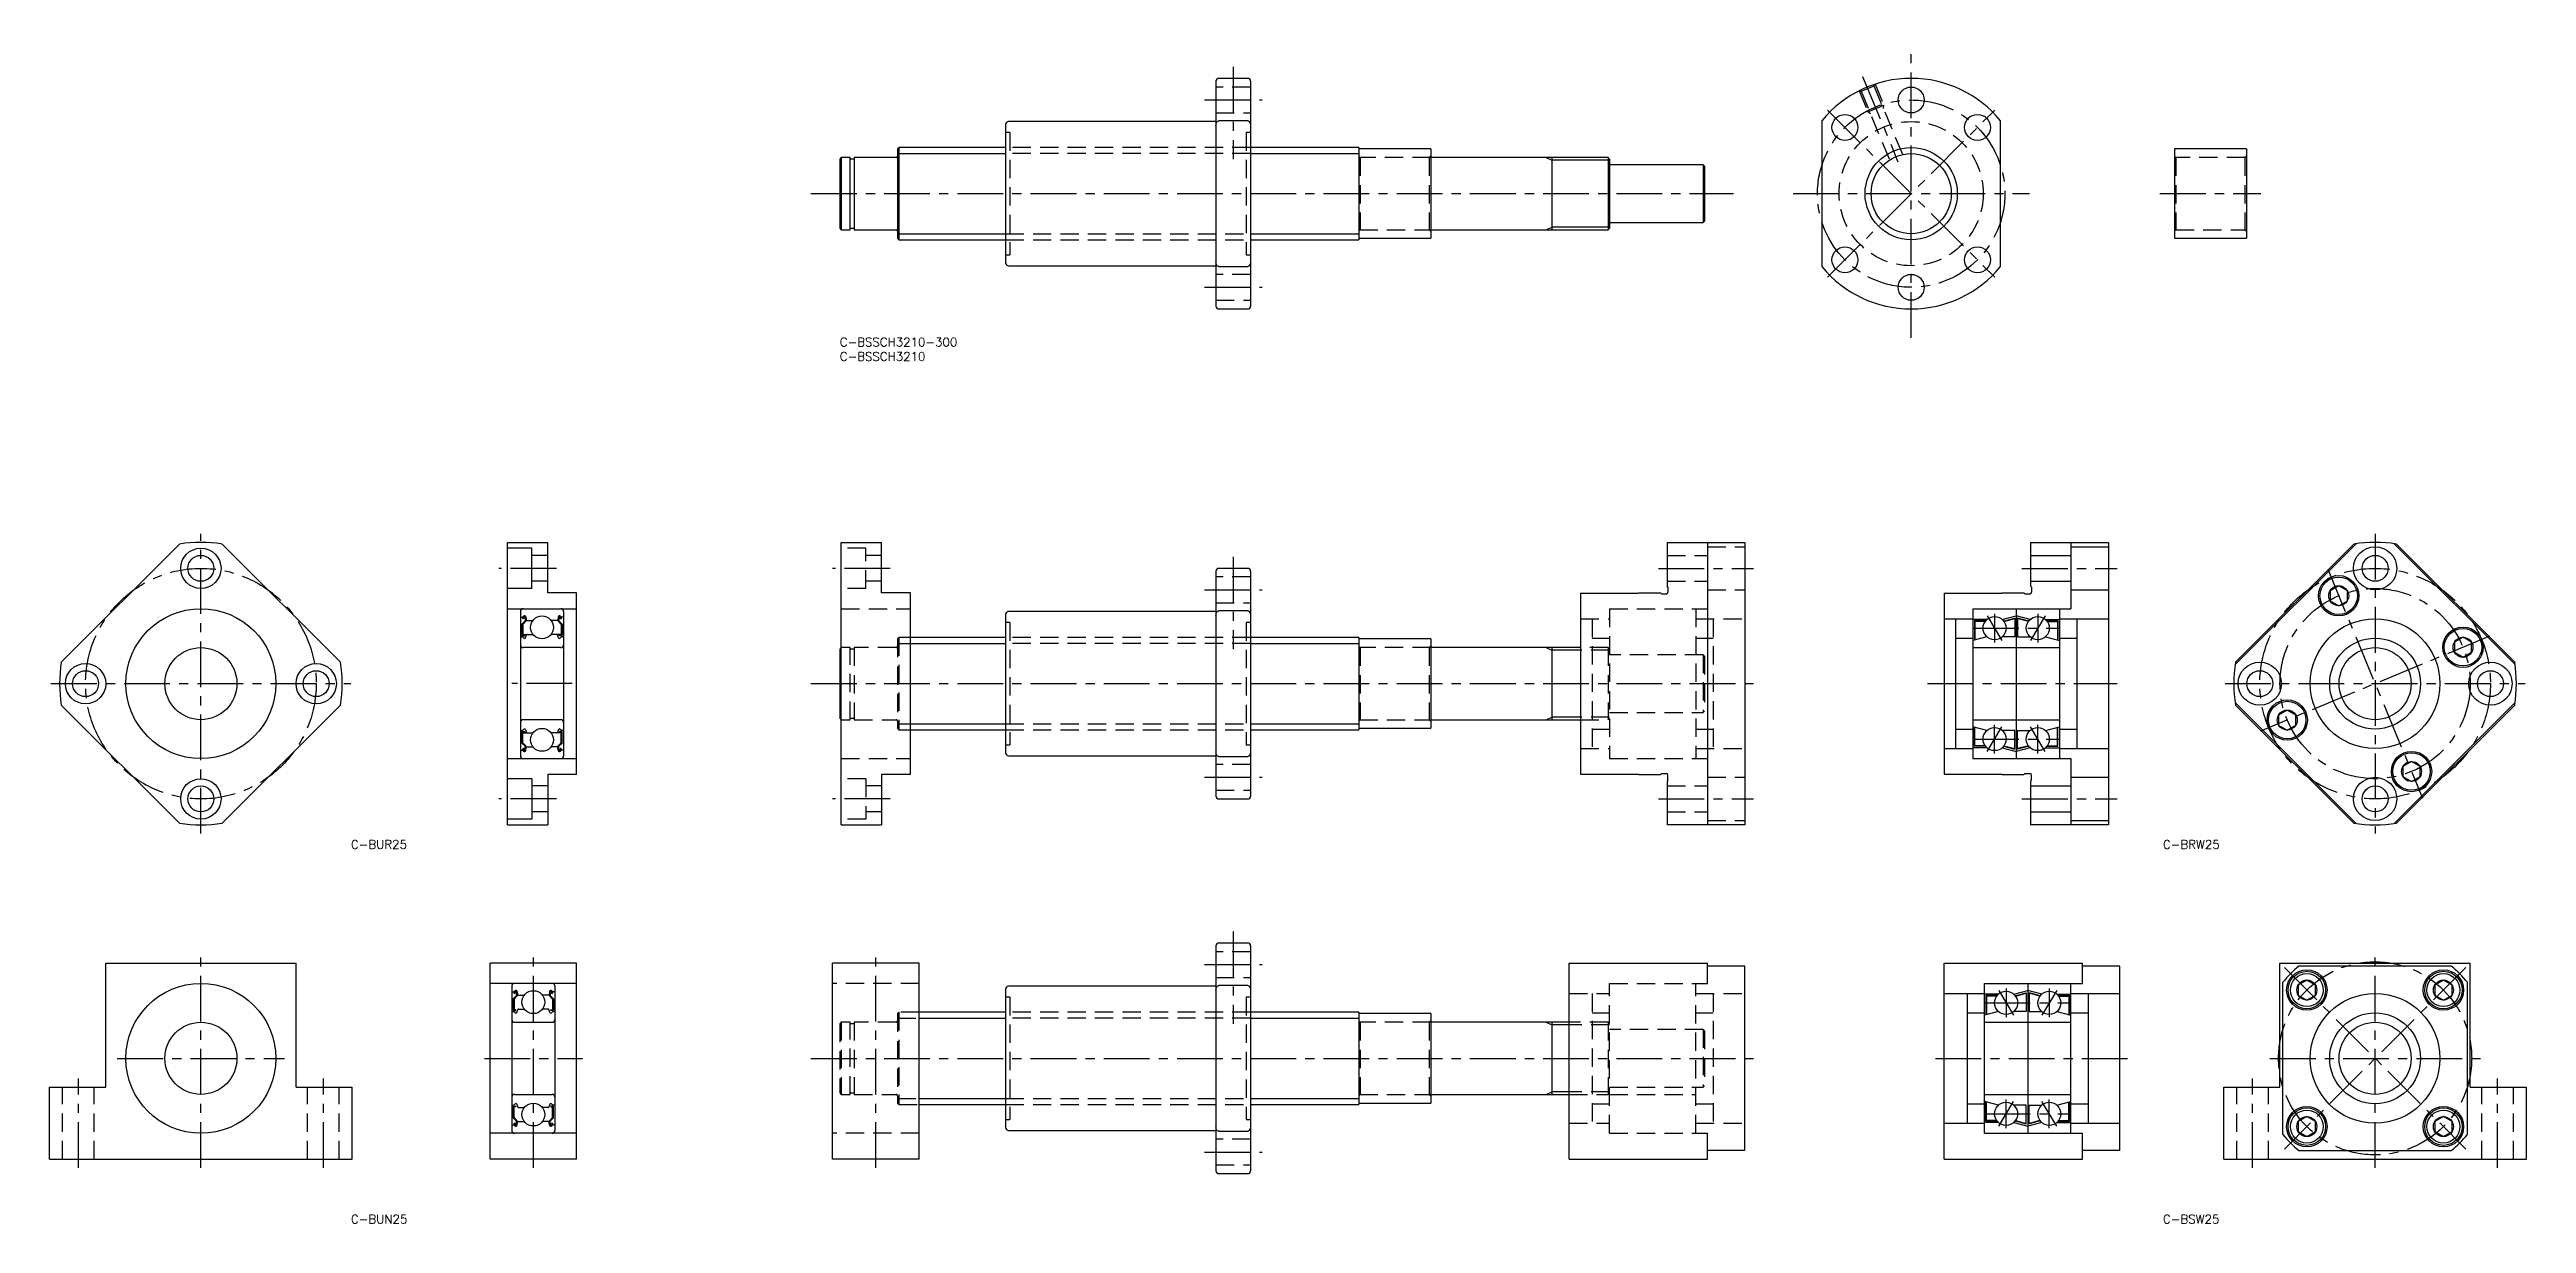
# Model space of a CAD drawing. Extents: x -274 to 585, y -307 to 100.
import ezdxf

# ---------------------------------------------------------------- set-up
doc = ezdxf.new("R2010")
doc.units = 0
doc.header["$LTSCALE"] = 0.5
doc.linetypes.add('CENTER', pattern=[50.8, 31.75, -6.35, 6.35, -6.35])
doc.linetypes.add('DASHED', pattern=[19.05, 12.7, -6.35])
for name, color, linetype in [('MSM_CENTER', 1, 'CENTER'), ('MSM_CONTINUOUS', 7, 'CONTINUOUS'), ('MSM_DASHED', 4, 'DASHED'), ('MSM_NARROW', 5, 'CONTINUOUS'), ('MSM_PART_NUMBER', 7, 'CONTINUOUS')]:
    doc.layers.add(name, color=color, linetype=linetype)
doc.styles.get("Standard").update_dxf_attribs({"font": 'txt.shx', "height": 3, "bigfont": 'bigfont.shx'})

# ---------------------------------------------------------------- blocks, each defined once
blk = doc.blocks.new('*U17')
at = {"layer": 'MSM_PART_NUMBER'}
blk.add_text('C-BSSCH3210-300', height=3, dxfattribs=at).set_placement((0, -3))
blk = doc.blocks.new('*U18')
at = {"layer": 'MSM_PART_NUMBER'}
blk.add_text('C-BSSCH3210', height=3, dxfattribs=at).set_placement((0, -8))
blk = doc.blocks.new('*U19')
at = {"layer": 'MSM_PART_NUMBER'}
blk.add_text('C-BUR25', height=3, dxfattribs=at).set_placement((-169.58, -177.29))
blk = doc.blocks.new('*U20')
at = {"layer": 'MSM_PART_NUMBER'}
blk.add_text('C-BRW25', height=3, dxfattribs=at).set_placement((459.03, -177.29))
blk = doc.blocks.new('*U21')
at = {"layer": 'MSM_PART_NUMBER'}
blk.add_text('C-BUN25', height=3, dxfattribs=at).set_placement((-169.58, -307.29))
blk = doc.blocks.new('*U22')
at = {"layer": 'MSM_PART_NUMBER'}
blk.add_text('C-BSW25', height=3, dxfattribs=at).set_placement((459.03, -307.29))

msp = doc.modelspace()

# ---------------------------------------------------------------- linework, layer by layer
at = {"layer": 'MSM_CENTER'}
for p, q in [((371.68, 0), (371.68, 100)), ((136.5, 94), (136.5, 62)), ((354.84, 90.65), (367.09, 61.09)), ((126.5, 82.5), (146.5, 82.5)), ((342.69, 78.99), (400.67, 21.01)), ((342.69, 21.01), (400.67, 78.99)), ((-10, 50), (310, 50)), ((330.68, 50), (412.68, 50)), ((457.97, 50), (492.97, 50)), ((126.5, 17.5), (146.5, 17.5)), ((-221.65, -172), (-221.65, -68)), ((532.62, -68), (532.62, -172)), ((136.5, -76), (136.5, -108)), ((-98.31, -80), (-118.31, -80)), ((17.5, -80), (-2.5, -80)), ((284, -80), (317, -80)), ((410.1, -80), (443.1, -80)), ((516.17, -80.27), (549.08, -159.73)), ((126.5, -87.5), (146.5, -87.5)), ((393.1, -100.75), (423.1, -100.75)), ((398.03, -96.46), (403.16, -105.04)), ((400.6, -95.75), (400.6, -105.75)), ((418.16, -96.46), (413.03, -105.04)), ((415.6, -95.75), (415.6, -105.75)), ((572.35, -103.54), (492.9, -136.46)), ((-273.65, -120), (-169.65, -120)), ((-92.81, -120), (-113.81, -120)), ((-10, -120), (319, -120)), ((377.32, -120), (443.1, -120)), ((480.62, -120), (584.62, -120)), ((398.03, -143.54), (403.16, -134.96)), ((400.6, -144.25), (400.6, -134.25)), ((418.16, -143.54), (413.03, -134.96)), ((415.6, -144.25), (415.6, -134.25)), ((393.1, -139.25), (423.1, -139.25)), ((126.5, -152.5), (146.5, -152.5)), ((-98.31, -160), (-118.31, -160)), ((17.5, -160), (-2.5, -160)), ((284, -160), (317, -160)), ((410.1, -160), (443.1, -160)), ((136.5, -206), (136.5, -238)), ((-221.65, -288), (-221.65, -214)), ((-106.31, -288), (-106.31, -214)), ((12.5, -288), (12.5, -214)), ((532.62, -288), (532.62, -213.5)), ((126.5, -217.5), (146.5, -217.5)), ((501.16, -218.53), (564.09, -281.47)), ((564.09, -218.53), (501.16, -281.47)), ((397.1, -230.75), (427.1, -230.75)), ((402.03, -226.46), (407.16, -235.04)), ((404.6, -225.75), (404.6, -235.75)), ((422.16, -226.46), (417.03, -235.04)), ((419.6, -225.75), (419.6, -235.75)), ((-264.15, -288), (-264.15, -257)), ((-250.65, -250), (-192.65, -250)), ((-179.15, -288), (-179.15, -257)), ((-123.31, -250), (-89.31, -250)), ((-10, -250), (319, -250)), ((380.1, -250), (447.1, -250)), ((490.12, -288), (490.12, -257)), ((496.12, -250), (569.12, -250)), ((575.12, -288), (575.12, -257)), ((402.03, -273.54), (407.16, -264.96)), ((404.6, -274.25), (404.6, -264.25)), ((422.16, -273.54), (417.03, -264.96)), ((419.6, -274.25), (419.6, -264.25)), ((397.1, -269.25), (427.1, -269.25)), ((126.5, -282.5), (146.5, -282.5))]:
    msp.add_line(p, q, dxfattribs=at)
for centre, radius in [((371.68, 50), 32.5), ((-221.65, -120), 40), ((532.62, -120), 40), ((532.62, -120), 33), ((532.62, -250), 33.5)]:
    msp.add_circle(centre, radius, dxfattribs=at)
at = {"layer": 'MSM_CONTINUOUS'}
for p, q in [((130.5, 89), (130.5, 11)), ((141.5, 90), (131.5, 90)), ((142.5, 89), (142.5, 11)), ((57.5, 74), (57.5, 26)), ((130.5, 75), (58.5, 75)), ((130.5, 73.66), (130.52, 74)), ((130.52, 74), (130.58, 74.32)), ((130.58, 74.32), (130.7, 74.64)), ((130.7, 74.64), (130.92, 74.98)), ((130.92, 74.98), (131.15, 75.18)), ((131.15, 75.18), (131.37, 75.26)), ((131.37, 75.26), (131.5, 75.28)), ((141.5, 75.28), (131.5, 75.28)), ((141.5, 75.28), (141.58, 75.27)), ((141.58, 75.27), (141.79, 75.21)), ((141.79, 75.21), (142.02, 75.05)), ((142.02, 75.05), (142.27, 74.71)), ((142.27, 74.71), (142.46, 74.1)), ((142.46, 74.1), (142.5, 73.66)), ((340.68, 75.28), (340.68, 24.72)), ((402.68, 24.72), (402.68, 75.28)), ((0.5, 62.5), (0, 62)), ((0, 62), (0, 38)), ((3.65, 62.5), (0.5, 62.5)), ((0.5, 62.5), (0.5, 37.5)), ((3.65, 37.5), (3.65, 62.5)), ((5, 61.95), (3.65, 61.95)), ((19.5, 62.5), (5, 62.5)), ((5, 62.5), (5, 37.5)), ((20.5, 66), (20, 65.5)), ((20, 65.5), (20, 34.5)), ((57.5, 66), (20.5, 66)), ((20.5, 66), (20.5, 34)), ((180, 66), (142.5, 66)), ((180, 66), (180, 34)), ((205, 65.5), (180, 65.5)), ((205, 65.5), (205, 34.5)), ((266.5, 62.5), (205, 62.5)), ((247, 62.5), (247, 37.5)), ((267, 62), (266.5, 62.5)), ((266.5, 62.5), (266.5, 37.5)), ((267, 62), (267, 38)), ((487.97, 65.5), (462.97, 65.5)), ((462.97, 65.5), (462.97, 34.5)), ((487.97, 65.5), (487.97, 34.5)), ((299.5, 60), (267, 60)), ((300, 59.5), (299.5, 60)), ((299.5, 60), (299.5, 40)), ((300, 59.5), (300, 40.5)), ((0, 38), (0.5, 37.5)), ((0.5, 37.5), (3.65, 37.5)), ((3.65, 38.05), (5, 38.05)), ((5, 37.5), (19.5, 37.5)), ((20, 34.5), (20.5, 34)), ((180, 34.5), (205, 34.5)), ((205, 37.5), (266.5, 37.5)), ((266.5, 37.5), (267, 38)), ((267, 40), (299.5, 40)), ((299.5, 40), (300, 40.5)), ((462.97, 34.5), (487.97, 34.5)), ((20.5, 34), (57.5, 34)), ((130.53, 25.96), (130.5, 26.34)), ((130.61, 25.6), (130.53, 25.96)), ((142.47, 25.92), (142.4, 25.62)), ((142.5, 26.34), (142.47, 25.92)), ((142.5, 34), (180, 34)), ((58.5, 25), (130.5, 25)), ((130.71, 25.35), (130.61, 25.6)), ((130.84, 25.12), (130.71, 25.35)), ((131.08, 24.86), (130.84, 25.12)), ((131.34, 24.74), (131.08, 24.86)), ((131.41, 24.73), (131.34, 24.74)), ((131.5, 24.72), (131.41, 24.73)), ((131.5, 24.72), (141.5, 24.72)), ((141.66, 24.74), (141.5, 24.72)), ((141.83, 24.81), (141.66, 24.74)), ((142.06, 24.99), (141.83, 24.81)), ((142.28, 25.32), (142.06, 24.99)), ((142.4, 25.62), (142.28, 25.32)), ((131.5, 10), (141.5, 10)), ((-229.08, -71.57), (-270.09, -112.57)), ((-173.22, -112.57), (-214.23, -71.57)), ((-115.31, -71), (-101.31, -71)), ((-115.31, -169), (-115.31, -71)), ((-106.81, -73), (-115.31, -73)), ((-106.81, -87), (-106.81, -73)), ((-101.31, -75.5), (-106.81, -75.5)), ((-101.31, -88.5), (-101.31, -71)), ((0.5, -71), (14.5, -71)), ((0.5, -169), (0.5, -71)), ((14.5, -88.5), (14.5, -71)), ((287, -71), (314, -71)), ((287, -71), (287, -86.2)), ((301, -71), (301, -169)), ((314, -71), (314, -169)), ((413.1, -71), (440.1, -71)), ((413.1, -71), (413.1, -86.2)), ((413.1, -75.5), (427.1, -75.5)), ((427.1, -71), (427.1, -94)), ((427.1, -72.5), (440.1, -72.5)), ((440.1, -71), (440.1, -169)), ((484.07, -113.4), (526.02, -71.45)), ((484.19, -112.57), (525.19, -71.57)), ((581.18, -113.4), (539.22, -71.45)), ((581.06, -112.57), (540.05, -71.57)), ((-101.31, -84.5), (-106.81, -84.5)), ((130.5, -81), (130.5, -159)), ((141.5, -80), (131.5, -80)), ((142.5, -81), (142.5, -159)), ((413.1, -84.5), (427.1, -84.5)), ((-106.81, -87), (-115.31, -87)), ((-115.31, -94), (-91.31, -94)), ((-91.31, -88.5), (-101.31, -88.5)), ((-91.31, -151.5), (-91.31, -88.5)), ((24.5, -88.5), (14.5, -88.5)), ((24.5, -151.5), (24.5, -88.5)), ((257, -88.65), (257, -151.35)), ((257, -88.65), (277, -88.65)), ((277, -88.65), (277.15, -88.5)), ((277.15, -88.5), (284.7, -88.5)), ((284.7, -88.5), (285, -88.8)), ((285, -88.8), (286.8, -88.8)), ((287.3, -86.5), (287, -86.2)), ((287.3, -86.5), (287.3, -88.3)), ((383.1, -88.65), (383.1, -151.35)), ((383.1, -88.65), (403.1, -88.65)), ((393.1, -94), (427.1, -94)), ((393.1, -94), (393.1, -146)), ((403.1, -88.65), (403.25, -88.5)), ((403.25, -88.5), (410.8, -88.5)), ((408.1, -94), (408.1, -146)), ((410.8, -88.5), (411.1, -88.8)), ((411.1, -88.8), (412.9, -88.8)), ((413.4, -86.5), (413.1, -86.2)), ((413.4, -86.5), (413.4, -88.3)), ((423.1, -94), (423.1, -146)), ((427.1, -87.5), (440.1, -87.5)), ((519.99, -86.05), (516.99, -87.78)), ((516.99, -87.78), (516.99, -91.24)), ((516.99, -91.24), (519.99, -92.98)), ((522.99, -87.78), (519.99, -86.05)), ((519.99, -92.98), (522.99, -91.24)), ((522.99, -91.24), (522.99, -87.78)), ((-110.81, -95), (-110.81, -145)), ((-110.61, -96.95), (-110.03, -96.95)), ((-109.18, -98.25), (-110.28, -99.35)), ((-110.28, -99.35), (-110.28, -103.15)), ((-110.03, -96.95), (-109.75, -96.61)), ((-109.76, -97.57), (-109.99, -97.37)), ((-108.88, -98.37), (-109.98, -99.47)), ((-109.98, -99.47), (-109.98, -103.15)), ((-109.98, -102.95), (-106.43, -102.95)), ((-109.8, -97.14), (-109.52, -96.81)), ((-109.57, -97.34), (-109.8, -97.14)), ((-109.76, -97.57), (-109.57, -97.34)), ((-109.23, -96.9), (-109.18, -98.25)), ((-109.03, -104.1), (-108.66, -103.08)), ((-108.94, -96.87), (-108.85, -97.87)), ((-108.88, -97.52), (-108.88, -98.37)), ((-108.65, -98.05), (-106.43, -98.05)), ((-97.97, -98.05), (-100.19, -98.05)), ((-96.64, -102.95), (-100.19, -102.95)), ((-97.59, -104.1), (-97.96, -103.08)), ((-97.68, -96.87), (-97.77, -97.87)), ((-97.74, -97.52), (-97.74, -98.37)), ((-97.74, -98.37), (-96.64, -99.47)), ((-97.38, -96.9), (-97.44, -98.25)), ((-97.44, -98.25), (-96.34, -99.35)), ((-96.82, -97.14), (-97.1, -96.81)), ((-97.05, -97.34), (-96.82, -97.14)), ((-96.86, -97.57), (-97.05, -97.34)), ((-96.59, -96.95), (-96.87, -96.61)), ((-96.86, -97.57), (-96.63, -97.37)), ((-96.64, -99.47), (-96.64, -103.15)), ((-96.01, -96.95), (-96.59, -96.95)), ((-96.34, -99.35), (-96.34, -103.15)), ((-95.81, -95), (-95.81, -145)), ((57.5, -96), (57.5, -144)), ((130.5, -95), (58.5, -95)), ((130.5, -96.34), (130.52, -96)), ((130.52, -96), (130.58, -95.68)), ((130.58, -95.68), (130.7, -95.36)), ((130.7, -95.36), (130.92, -95.02)), ((130.92, -95.02), (131.15, -94.82)), ((131.15, -94.82), (131.37, -94.74)), ((131.37, -94.74), (131.5, -94.72)), ((141.5, -94.72), (131.5, -94.72)), ((141.5, -94.72), (141.58, -94.73)), ((141.58, -94.73), (141.79, -94.79)), ((141.79, -94.79), (142.02, -94.95)), ((142.02, -94.95), (142.27, -95.29)), ((142.27, -95.29), (142.46, -95.9)), ((142.46, -95.9), (142.5, -96.34)), ((383.1, -97.5), (393.1, -97.5)), ((387.1, -97.5), (387.1, -142.5)), ((397.95, -97.75), (393.1, -97.75)), ((393.6, -98.25), (393.6, -104.92)), ((397.47, -98.25), (393.6, -98.25)), ((393.8, -98.45), (393.8, -104.86)), ((397.32, -98.45), (393.8, -98.45)), ((403.24, -97.75), (408.1, -96.45)), ((403.73, -98.27), (407.6, -97.23)), ((403.86, -98.44), (407.6, -97.44)), ((407.6, -97.23), (407.6, -103.75)), ((412.95, -97.75), (408.1, -96.45)), ((408.6, -97.23), (408.6, -103.75)), ((412.46, -98.27), (408.6, -97.23)), ((412.33, -98.44), (408.6, -97.44)), ((418.24, -97.75), (423.1, -97.75)), ((418.72, -98.25), (422.6, -98.25)), ((418.87, -98.45), (422.4, -98.45)), ((422.4, -98.45), (422.4, -104.86)), ((422.6, -98.25), (422.6, -104.92)), ((423.1, -97.5), (440.1, -97.5)), ((429.1, -97.5), (429.1, -142.5)), ((-110.61, -103.75), (-110.11, -103.75)), ((-110.11, -103.75), (-109.74, -104.12)), ((-109.36, -103.15), (-109.98, -103.15)), ((-109.98, -103.45), (-109.36, -103.45)), ((-96.81, -107.5), (-109.81, -107.5)), ((-109.36, -103.45), (-109.36, -103.15)), ((-97.26, -103.15), (-96.64, -103.15)), ((-97.26, -103.45), (-97.26, -103.15)), ((-96.64, -103.45), (-97.26, -103.45)), ((-96.51, -103.75), (-96.88, -104.12)), ((-96.01, -103.75), (-96.51, -103.75)), ((0.5, -107.5), (0, -108)), ((0, -108), (0, -132)), ((57.5, -104), (24.5, -104)), ((180, -104), (142.5, -104)), ((180, -104), (180, -136)), ((205, -104.5), (180, -104.5)), ((205, -104.5), (205, -135.5)), ((257, -107.5), (205, -107.5)), ((247, -107.5), (247, -132.5)), ((387.1, -104.25), (393.1, -104.25)), ((397.95, -103.75), (393.1, -105.05)), ((393.1, -107.5), (423.1, -107.5)), ((407.6, -103.75), (403.24, -103.75)), ((408.6, -103.75), (412.95, -103.75)), ((418.24, -103.75), (423.1, -105.05)), ((423.1, -104.25), (429.1, -104.25)), ((563.11, -103.91), (560.11, -105.64)), ((560.11, -105.64), (560.11, -109.1)), ((560.11, -109.1), (563.11, -110.84)), ((566.11, -105.64), (563.11, -103.91)), ((563.11, -110.84), (566.11, -109.1)), ((566.11, -109.1), (566.11, -105.64)), ((-229.08, -168.43), (-270.09, -127.43)), ((-173.22, -127.43), (-214.23, -168.43)), ((526.02, -168.55), (484.07, -126.6)), ((525.19, -168.43), (484.19, -127.43)), ((539.22, -168.55), (581.18, -126.6)), ((540.05, -168.43), (581.06, -127.43)), ((-110.61, -136.25), (-110.11, -136.25)), ((-110.28, -140.65), (-110.28, -136.85)), ((-110.11, -136.25), (-109.74, -135.88)), ((-109.98, -136.55), (-109.36, -136.55)), ((-109.98, -140.53), (-109.98, -136.85)), ((-109.36, -136.85), (-109.98, -136.85)), ((-109.98, -137.05), (-106.43, -137.05)), ((-96.81, -132.5), (-109.81, -132.5)), ((-109.36, -136.55), (-109.36, -136.85)), ((-109.03, -135.9), (-108.66, -136.92)), ((-96.64, -137.05), (-100.19, -137.05)), ((-97.59, -135.9), (-97.96, -136.92)), ((-96.64, -136.55), (-97.26, -136.55)), ((-97.26, -136.55), (-97.26, -136.85)), ((-97.26, -136.85), (-96.64, -136.85)), ((-96.51, -136.25), (-96.88, -135.88)), ((-96.64, -140.53), (-96.64, -136.85)), ((-96.01, -136.25), (-96.51, -136.25)), ((-96.34, -140.65), (-96.34, -136.85)), ((0, -132), (0.5, -132.5)), ((24.5, -136), (57.5, -136)), ((142.5, -136), (180, -136)), ((180, -135.5), (205, -135.5)), ((205, -132.5), (257, -132.5)), ((387.1, -135.75), (393.1, -135.75)), ((393.1, -132.5), (423.1, -132.5)), ((397.95, -136.25), (393.1, -134.95)), ((393.6, -141.75), (393.6, -135.08)), ((393.8, -141.55), (393.8, -135.14)), ((407.6, -136.25), (403.24, -136.25)), ((407.6, -142.77), (407.6, -136.25)), ((408.6, -142.77), (408.6, -136.25)), ((408.6, -136.25), (412.95, -136.25)), ((418.24, -136.25), (423.1, -134.95)), ((422.4, -141.55), (422.4, -135.14)), ((422.6, -141.75), (422.6, -135.08)), ((423.1, -135.75), (429.1, -135.75)), ((502.13, -129.16), (499.13, -130.9)), ((499.13, -130.9), (499.13, -134.36)), ((499.13, -134.36), (502.13, -136.09)), ((505.13, -130.9), (502.13, -129.16)), ((502.13, -136.09), (505.13, -134.36)), ((505.13, -134.36), (505.13, -130.9)), ((-115.31, -146), (-91.31, -146)), ((-110.61, -143.05), (-110.03, -143.05)), ((-109.18, -141.75), (-110.28, -140.65)), ((-110.03, -143.05), (-109.75, -143.39)), ((-109.76, -142.43), (-109.99, -142.63)), ((-108.88, -141.63), (-109.98, -140.53)), ((-109.57, -142.66), (-109.8, -142.86)), ((-109.8, -142.86), (-109.52, -143.19)), ((-109.76, -142.43), (-109.57, -142.66)), ((-109.23, -143.1), (-109.18, -141.75)), ((-108.94, -143.13), (-108.85, -142.13)), ((-108.88, -142.48), (-108.88, -141.63)), ((-108.65, -141.95), (-106.43, -141.95)), ((-97.97, -141.95), (-100.19, -141.95)), ((-97.68, -143.13), (-97.77, -142.13)), ((-97.74, -141.63), (-96.64, -140.53)), ((-97.74, -142.48), (-97.74, -141.63)), ((-97.44, -141.75), (-96.34, -140.65)), ((-97.38, -143.1), (-97.44, -141.75)), ((-96.82, -142.86), (-97.1, -143.19)), ((-96.86, -142.43), (-97.05, -142.66)), ((-97.05, -142.66), (-96.82, -142.86)), ((-96.59, -143.05), (-96.87, -143.39)), ((-96.86, -142.43), (-96.63, -142.63)), ((-96.01, -143.05), (-96.59, -143.05)), ((58.5, -145), (130.5, -145)), ((130.53, -144.04), (130.5, -143.66)), ((130.61, -144.4), (130.53, -144.04)), ((130.71, -144.65), (130.61, -144.4)), ((130.84, -144.88), (130.71, -144.65)), ((131.08, -145.14), (130.84, -144.88)), ((131.34, -145.26), (131.08, -145.14)), ((131.41, -145.27), (131.34, -145.26)), ((131.5, -145.28), (131.41, -145.27)), ((131.5, -145.28), (141.5, -145.28)), ((141.66, -145.26), (141.5, -145.28)), ((141.83, -145.19), (141.66, -145.26)), ((142.06, -145.01), (141.83, -145.19)), ((142.28, -144.68), (142.06, -145.01)), ((142.4, -144.38), (142.28, -144.68)), ((142.47, -144.08), (142.4, -144.38)), ((142.5, -143.66), (142.47, -144.08)), ((383.1, -142.5), (393.1, -142.5)), ((397.95, -142.25), (393.1, -142.25)), ((393.1, -146), (427.1, -146)), ((397.47, -141.75), (393.6, -141.75)), ((397.32, -141.55), (393.8, -141.55)), ((403.24, -142.25), (408.1, -143.55)), ((403.73, -141.73), (407.6, -142.77)), ((403.86, -141.56), (407.6, -142.56)), ((412.95, -142.25), (408.1, -143.55)), ((412.33, -141.56), (408.6, -142.56)), ((412.46, -141.73), (408.6, -142.77)), ((418.24, -142.25), (423.1, -142.25)), ((418.72, -141.75), (422.6, -141.75)), ((418.87, -141.55), (422.4, -141.55)), ((423.1, -142.5), (440.1, -142.5)), ((427.1, -146), (427.1, -169)), ((-106.81, -153), (-115.31, -153)), ((-106.81, -153), (-106.81, -167)), ((-101.31, -151.5), (-101.31, -169)), ((-91.31, -151.5), (-101.31, -151.5)), ((14.5, -151.5), (14.5, -169)), ((24.5, -151.5), (14.5, -151.5)), ((257, -151.35), (277, -151.35)), ((277, -151.35), (277.15, -151.5)), ((277.15, -151.5), (284.7, -151.5)), ((284.7, -151.5), (285, -151.2)), ((285, -151.2), (286.8, -151.2)), ((287.3, -153.5), (287, -153.8)), ((287, -153.8), (287, -169)), ((287.3, -153.5), (287.3, -151.7)), ((383.1, -151.35), (403.1, -151.35)), ((403.1, -151.35), (403.25, -151.5)), ((403.25, -151.5), (410.8, -151.5)), ((410.8, -151.5), (411.1, -151.2)), ((411.1, -151.2), (412.9, -151.2)), ((413.4, -153.5), (413.1, -153.8)), ((413.1, -153.8), (413.1, -169)), ((413.4, -153.5), (413.4, -151.7)), ((427.1, -152.5), (440.1, -152.5)), ((545.25, -147.02), (542.25, -148.76)), ((542.25, -148.76), (542.25, -152.22)), ((542.25, -152.22), (545.25, -153.95)), ((548.25, -148.76), (545.25, -147.02)), ((545.25, -153.95), (548.25, -152.22)), ((548.25, -152.22), (548.25, -148.76)), ((-101.31, -155.5), (-106.81, -155.5)), ((131.5, -160), (141.5, -160)), ((413.1, -155.5), (427.1, -155.5)), ((-106.81, -167), (-115.31, -167)), ((-115.31, -169), (-101.31, -169)), ((-101.31, -164.5), (-106.81, -164.5)), ((0.5, -169), (14.5, -169)), ((314, -169), (287, -169)), ((413.1, -164.5), (427.1, -164.5)), ((440.1, -169), (413.1, -169)), ((427.1, -167.5), (440.1, -167.5)), ((130.5, -211), (130.5, -289)), ((141.5, -210), (131.5, -210)), ((142.5, -211), (142.5, -289)), ((-254.65, -217), (-188.65, -217)), ((-254.65, -260), (-254.65, -217)), ((-188.65, -260), (-188.65, -217)), ((-121.31, -285), (-121.31, -217)), ((-91.31, -217), (-121.31, -217)), ((-91.31, -285), (-91.31, -217)), ((-2.5, -285), (-2.5, -217)), ((27.5, -217), (-2.5, -217)), ((27.5, -285), (27.5, -217)), ((253, -217), (301, -217)), ((253, -285), (253, -217)), ((301, -218), (301, -217)), ((314, -218), (301, -218)), ((314, -282), (314, -218)), ((383.1, -217), (431.1, -217)), ((383.1, -285), (383.1, -217)), ((431.1, -224), (431.1, -217)), ((444.1, -218), (431.1, -218)), ((444.1, -282), (444.1, -218)), ((499.62, -260), (499.62, -217)), ((499.62, -217), (565.62, -217)), ((508.93, -222.85), (505.93, -224.58)), ((559.05, -218), (506.2, -218)), ((511.93, -224.58), (508.93, -222.85)), ((556.31, -222.85), (553.31, -224.58)), ((559.31, -224.58), (556.31, -222.85)), ((565.62, -260), (565.62, -217)), ((-91.31, -224), (-121.31, -224)), ((-113.81, -225), (-113.81, -275)), ((-113.61, -226.95), (-113.03, -226.95)), ((-112.18, -228.25), (-113.28, -229.35)), ((-113.28, -229.35), (-113.28, -233.15)), ((-113.03, -226.95), (-112.75, -226.61)), ((-112.76, -227.57), (-112.99, -227.37)), ((-111.88, -228.37), (-112.98, -229.47)), ((-112.98, -229.47), (-112.98, -233.15)), ((-112.8, -227.14), (-112.52, -226.81)), ((-112.57, -227.34), (-112.8, -227.14)), ((-112.76, -227.57), (-112.57, -227.34)), ((-112.23, -226.9), (-112.18, -228.25)), ((-111.94, -226.87), (-111.85, -227.87)), ((-111.88, -227.52), (-111.88, -228.37)), ((-111.65, -228.05), (-109.43, -228.05)), ((-100.97, -228.05), (-103.19, -228.05)), ((-100.68, -226.87), (-100.77, -227.87)), ((-100.74, -227.52), (-100.74, -228.37)), ((-100.74, -228.37), (-99.64, -229.47)), ((-100.38, -226.9), (-100.44, -228.25)), ((-100.44, -228.25), (-99.34, -229.35)), ((-99.82, -227.14), (-100.1, -226.81)), ((-100.05, -227.34), (-99.82, -227.14)), ((-99.86, -227.57), (-100.05, -227.34)), ((-99.59, -226.95), (-99.87, -226.61)), ((-99.86, -227.57), (-99.63, -227.37)), ((-99.64, -229.47), (-99.64, -233.15)), ((-99.01, -226.95), (-99.59, -226.95)), ((-99.34, -229.35), (-99.34, -233.15)), ((-98.81, -225), (-98.81, -275)), ((57.5, -226), (57.5, -274)), ((130.5, -225), (58.5, -225)), ((130.5, -226.34), (130.52, -226)), ((130.52, -226), (130.58, -225.68)), ((130.58, -225.68), (130.7, -225.36)), ((130.7, -225.36), (130.92, -225.02)), ((130.92, -225.02), (131.15, -224.82)), ((131.15, -224.82), (131.37, -224.74)), ((131.37, -224.74), (131.5, -224.72)), ((141.5, -224.72), (131.5, -224.72)), ((141.5, -224.72), (141.58, -224.73)), ((141.58, -224.73), (141.79, -224.79)), ((141.79, -224.79), (142.02, -224.95)), ((142.02, -224.95), (142.27, -225.29)), ((142.27, -225.29), (142.46, -225.9)), ((142.46, -225.9), (142.5, -226.34)), ((383.1, -227.5), (397.1, -227.5)), ((391.1, -227.5), (391.1, -272.5)), ((397.1, -224), (431.1, -224)), ((397.1, -276), (397.1, -224)), ((401.95, -227.75), (397.1, -227.75)), ((397.6, -228.25), (397.6, -234.92)), ((401.47, -228.25), (397.6, -228.25)), ((397.8, -228.45), (397.8, -234.86)), ((401.32, -228.45), (397.8, -228.45)), ((407.24, -227.75), (412.1, -226.45)), ((407.73, -228.27), (411.6, -227.23)), ((407.86, -228.44), (411.6, -227.44)), ((411.6, -227.23), (411.6, -233.75)), ((412.1, -224), (412.1, -276)), ((416.95, -227.75), (412.1, -226.45)), ((412.6, -227.23), (412.6, -233.75)), ((416.46, -228.27), (412.6, -227.23)), ((416.33, -228.44), (412.6, -227.44)), ((422.24, -227.75), (427.1, -227.75)), ((422.72, -228.25), (426.6, -228.25)), ((422.87, -228.45), (426.4, -228.45)), ((426.4, -228.45), (426.4, -234.86)), ((426.6, -228.25), (426.6, -234.92)), ((427.1, -276), (427.1, -224)), ((427.1, -227.5), (444.1, -227.5)), ((433.1, -227.5), (433.1, -272.5)), ((500.62, -276.42), (500.62, -223.58)), ((505.93, -224.58), (505.93, -228.04)), ((505.93, -228.04), (508.93, -229.78)), ((508.93, -229.78), (511.93, -228.04)), ((511.93, -228.04), (511.93, -224.58)), ((553.31, -224.58), (553.31, -228.04)), ((553.31, -228.04), (556.31, -229.78)), ((556.31, -229.78), (559.31, -228.04)), ((559.31, -228.04), (559.31, -224.58)), ((564.62, -276.42), (564.62, -223.58)), ((-113.61, -233.75), (-113.11, -233.75)), ((-113.11, -233.75), (-112.74, -234.12)), ((-112.36, -233.15), (-112.98, -233.15)), ((-112.98, -233.45), (-112.36, -233.45)), ((-112.81, -237.5), (-99.81, -237.5)), ((-112.36, -233.45), (-112.36, -233.15)), ((-112.03, -234.1), (-111.66, -233.08)), ((-111.47, -232.95), (-109.43, -232.95)), ((-101.15, -232.95), (-103.19, -232.95)), ((-100.59, -234.1), (-100.96, -233.08)), ((-100.26, -233.15), (-99.64, -233.15)), ((-100.26, -233.45), (-100.26, -233.15)), ((-99.64, -233.45), (-100.26, -233.45)), ((-99.51, -233.75), (-99.88, -234.12)), ((-99.01, -233.75), (-99.51, -233.75)), ((57.5, -234), (27.5, -234)), ((180, -234), (142.5, -234)), ((180, -234), (180, -266)), ((205, -234.5), (180, -234.5)), ((205, -234.5), (205, -265.5)), ((253, -237.5), (205, -237.5)), ((247, -237.5), (247, -262.5)), ((391.1, -234.25), (397.1, -234.25)), ((401.95, -233.75), (397.1, -235.05)), ((397.1, -237.5), (427.1, -237.5)), ((411.6, -233.75), (407.24, -233.75)), ((412.6, -233.75), (416.95, -233.75)), ((422.24, -233.75), (427.1, -235.05)), ((427.1, -234.25), (433.1, -234.25)), ((-274.15, -285), (-274.15, -260)), ((-274.15, -260), (-254.65, -260)), ((-188.65, -260), (-169.15, -260)), ((-169.15, -285), (-169.15, -260)), ((-113.61, -266.25), (-113.11, -266.25)), ((-113.11, -266.25), (-112.74, -265.88)), ((-112.81, -262.5), (-99.81, -262.5)), ((-112.03, -265.9), (-111.66, -266.92)), ((-100.59, -265.9), (-100.96, -266.92)), ((-99.51, -266.25), (-99.88, -265.88)), ((-99.01, -266.25), (-99.51, -266.25)), ((27.5, -266), (57.5, -266)), ((142.5, -266), (180, -266)), ((180, -265.5), (205, -265.5)), ((205, -262.5), (253, -262.5)), ((391.1, -265.75), (397.1, -265.75)), ((397.1, -262.5), (427.1, -262.5)), ((401.95, -266.25), (397.1, -264.95)), ((397.6, -271.75), (397.6, -265.08)), ((397.8, -271.55), (397.8, -265.14)), ((411.6, -266.25), (407.24, -266.25)), ((411.6, -272.77), (411.6, -266.25)), ((412.6, -272.77), (412.6, -266.25)), ((412.6, -266.25), (416.95, -266.25)), ((422.24, -266.25), (427.1, -264.95)), ((426.4, -271.55), (426.4, -265.14)), ((426.6, -271.75), (426.6, -265.08)), ((427.1, -265.75), (433.1, -265.75)), ((480.12, -285), (480.12, -260)), ((480.12, -260), (499.62, -260)), ((565.62, -260), (585.12, -260)), ((585.12, -285), (585.12, -260)), ((-113.61, -273.05), (-113.03, -273.05)), ((-113.28, -270.65), (-113.28, -266.85)), ((-112.18, -271.75), (-113.28, -270.65)), ((-113.03, -273.05), (-112.75, -273.39)), ((-112.76, -272.43), (-112.99, -272.63)), ((-112.98, -266.55), (-112.36, -266.55)), ((-112.98, -270.53), (-112.98, -266.85)), ((-112.36, -266.85), (-112.98, -266.85)), ((-111.88, -271.63), (-112.98, -270.53)), ((-112.57, -272.66), (-112.8, -272.86)), ((-112.8, -272.86), (-112.52, -273.19)), ((-112.76, -272.43), (-112.57, -272.66)), ((-112.36, -266.55), (-112.36, -266.85)), ((-112.23, -273.1), (-112.18, -271.75)), ((-111.94, -273.13), (-111.85, -272.13)), ((-111.88, -272.48), (-111.88, -271.63)), ((-111.65, -271.95), (-109.43, -271.95)), ((-111.47, -267.05), (-109.43, -267.05)), ((-101.15, -267.05), (-103.19, -267.05)), ((-100.97, -271.95), (-103.19, -271.95)), ((-100.68, -273.13), (-100.77, -272.13)), ((-100.74, -271.63), (-99.64, -270.53)), ((-100.74, -272.48), (-100.74, -271.63)), ((-100.44, -271.75), (-99.34, -270.65)), ((-100.38, -273.1), (-100.44, -271.75)), ((-99.64, -266.55), (-100.26, -266.55)), ((-100.26, -266.55), (-100.26, -266.85)), ((-100.26, -266.85), (-99.64, -266.85)), ((-99.82, -272.86), (-100.1, -273.19)), ((-99.86, -272.43), (-100.05, -272.66)), ((-100.05, -272.66), (-99.82, -272.86)), ((-99.59, -273.05), (-99.87, -273.39)), ((-99.86, -272.43), (-99.63, -272.63)), ((-99.64, -270.53), (-99.64, -266.85)), ((-99.01, -273.05), (-99.59, -273.05)), ((-99.34, -270.65), (-99.34, -266.85)), ((130.53, -274.04), (130.5, -273.66)), ((130.61, -274.4), (130.53, -274.04)), ((130.71, -274.65), (130.61, -274.4)), ((130.84, -274.88), (130.71, -274.65)), ((131.08, -275.14), (130.84, -274.88)), ((142.28, -274.68), (142.06, -275.01)), ((142.4, -274.38), (142.28, -274.68)), ((142.47, -274.08), (142.4, -274.38)), ((142.5, -273.66), (142.47, -274.08)), ((383.1, -272.5), (397.1, -272.5)), ((401.95, -272.25), (397.1, -272.25)), ((401.47, -271.75), (397.6, -271.75)), ((401.32, -271.55), (397.8, -271.55)), ((407.24, -272.25), (412.1, -273.55)), ((407.73, -271.73), (411.6, -272.77)), ((407.86, -271.56), (411.6, -272.56)), ((416.95, -272.25), (412.1, -273.55)), ((416.33, -271.56), (412.6, -272.56)), ((416.46, -271.73), (412.6, -272.77)), ((422.24, -272.25), (427.1, -272.25)), ((422.72, -271.75), (426.6, -271.75)), ((422.87, -271.55), (426.4, -271.55)), ((427.1, -272.5), (444.1, -272.5)), ((508.93, -270.22), (505.93, -271.96)), ((505.93, -271.96), (505.93, -275.42)), ((511.93, -271.96), (508.93, -270.22)), ((511.93, -275.42), (511.93, -271.96)), ((556.31, -270.22), (553.31, -271.96)), ((553.31, -271.96), (553.31, -275.42)), ((559.31, -271.96), (556.31, -270.22)), ((559.31, -275.42), (559.31, -271.96)), ((-91.31, -276), (-121.31, -276)), ((58.5, -275), (130.5, -275)), ((131.34, -275.26), (131.08, -275.14)), ((131.41, -275.27), (131.34, -275.26)), ((131.5, -275.28), (131.41, -275.27)), ((131.5, -275.28), (141.5, -275.28)), ((141.66, -275.26), (141.5, -275.28)), ((141.83, -275.19), (141.66, -275.26)), ((142.06, -275.01), (141.83, -275.19)), ((301, -285), (301, -282)), ((314, -282), (301, -282)), ((397.1, -276), (431.1, -276)), ((431.1, -285), (431.1, -276)), ((444.1, -282), (431.1, -282)), ((505.93, -275.42), (508.93, -277.15)), ((506.2, -282), (559.05, -282)), ((508.93, -277.15), (511.93, -275.42)), ((553.31, -275.42), (556.31, -277.15)), ((556.31, -277.15), (559.31, -275.42)), ((-274.15, -285), (-169.15, -285)), ((-91.31, -285), (-121.31, -285)), ((27.5, -285), (-2.5, -285)), ((131.5, -290), (141.5, -290)), ((253, -285), (301, -285)), ((383.1, -285), (431.1, -285)), ((480.12, -285), (585.12, -285))]:
    msp.add_line(p, q, dxfattribs=at)
for centre, radius in [((371.68, 82.5), 4.5), ((348.7, 72.98), 4.5), ((394.66, 72.98), 4.5), ((371.68, 50), 13.9), ((348.7, 27.02), 4.5), ((394.66, 27.02), 4.5), ((371.68, 17.5), 4.5), ((-221.65, -80), 7), ((-221.65, -80), 4.5), ((532.62, -80), 7.5), ((532.62, -80), 4.5), ((519.99, -89.51), 7), ((519.99, -89.51), 6.5), ((-221.65, -120), 26), ((519.99, -89.51), 3.46), ((-103.31, -100.5), 3.97), ((400.6, -100.75), 4), ((415.6, -100.75), 4), ((532.62, -120), 22.5), ((563.11, -107.37), 7), ((563.11, -107.37), 6.5), ((-221.65, -120), 12.5), ((532.62, -120), 15.75), ((532.62, -120), 12.5), ((563.11, -107.37), 3.46), ((-261.65, -120), 7), ((-261.65, -120), 4.5), ((-181.65, -120), 7), ((-181.65, -120), 4.5), ((492.62, -120), 7.5), ((492.62, -120), 4.5), ((572.62, -120), 7.5), ((572.62, -120), 4.5), ((502.13, -132.63), 7), ((502.13, -132.63), 6.5), ((-103.31, -139.5), 3.97), ((400.6, -139.25), 4), ((415.6, -139.25), 4), ((502.13, -132.63), 3.46), ((545.25, -150.49), 7), ((545.25, -150.49), 6.5), ((-221.65, -160), 7), ((532.62, -160), 7.5), ((545.25, -150.49), 3.46), ((-221.65, -160), 4.5), ((532.62, -160), 4.5), ((508.93, -226.31), 7), ((508.93, -226.31), 6.5), ((508.93, -226.31), 5.7), ((508.93, -226.31), 3.46), ((556.31, -226.31), 7), ((556.31, -226.31), 6.5), ((556.31, -226.31), 5.7), ((556.31, -226.31), 3.46), ((-221.65, -250), 26), ((-106.31, -230.5), 3.97), ((404.6, -230.75), 4), ((419.6, -230.75), 4), ((532.62, -250), 22.5), ((-221.65, -250), 12.5), ((532.62, -250), 15.75), ((532.62, -250), 12.5), ((-106.31, -269.5), 3.97), ((404.6, -269.25), 4), ((419.6, -269.25), 4), ((508.93, -273.69), 7), ((508.93, -273.69), 6.5), ((508.93, -273.69), 5.7), ((508.93, -273.69), 3.46), ((556.31, -273.69), 7), ((556.31, -273.69), 6.5), ((556.31, -273.69), 5.7), ((556.31, -273.69), 3.46)]:
    msp.add_circle(centre, radius, dxfattribs=at)
for centre, radius, start, end in [((131.5, 89), 1, 90, 180), ((141.5, 89), 1, 0, 90), ((371.68, 50), 40, 39.19497, 140.80503), ((58.5, 74), 1, 90, 180), ((19.5, 63), 0.5, 270, 0), ((19.5, 37), 0.5, 0, 90), ((58.5, 26), 1, 180, 270), ((371.68, 50), 40, 219.19497, 320.80503), ((131.5, 11), 1, 180, 270), ((141.5, 11), 1, 270, 0), ((-221.65, -120), 49, 81.2812, 98.7188), ((532.62, -120), 49, 81.2812, 98.7188), ((131.5, -81), 1, 90, 180), ((141.5, -81), 1, 0, 90), ((-109.81, -95), 1, 90, 180), ((-96.81, -95), 1, 0, 90), ((286.8, -88.3), 0.5, 270, 0), ((412.9, -88.3), 0.5, 270, 0), ((-110.61, -96.75), 0.2, 180, 270), ((-109.8, -97.14), 0.3, 139.91047, 229.9992), ((-109.39, -96.91), 0.46, 4.9869, 139.91047), ((-109.39, -96.91), 0.16, 2.37537, 139.99458), ((-108.65, -97.85), 0.2, 184.9869, 270), ((-108.47, -103.15), 0.2, 90, 160.03041), ((-98.15, -103.15), 0.2, 19.96959, 90), ((-97.97, -97.85), 0.2, 270, 355.0131), ((-97.22, -96.91), 0.46, 40.08953, 175.0131), ((-97.22, -96.91), 0.16, 40.00542, 177.62463), ((-96.82, -97.14), 0.3, 310.0008, 40.08953), ((-96.01, -96.75), 0.2, 270, 0), ((58.5, -96), 1, 90, 180), ((-110.61, -103.95), 0.2, 90, 180), ((-109.81, -106.5), 1, 180, 270), ((-109.98, -103.15), 0.3, 180, 270), ((-109.31, -103.7), 0.6, 225.0023, 267.93602), ((-109.31, -104), 0.3, 265.49139, 340.03041), ((-97.31, -104), 0.3, 199.96959, 274.50861), ((-97.31, -103.7), 0.6, 272.06398, 314.9977), ((-96.81, -106.5), 1, 270, 0), ((-96.64, -103.15), 0.3, 270, 0), ((-96.01, -103.95), 0.2, 0, 90), ((-221.65, -120), 49, 171.2812, 188.7188), ((-221.65, -120), 49, 351.2812, 8.7188), ((532.62, -120), 49, 171.2812, 188.7188), ((532.62, -120), 49, 351.2812, 8.7188), ((-109.81, -133.5), 1, 90, 180), ((-110.61, -136.05), 0.2, 180, 270), ((-109.98, -136.85), 0.3, 90, 180), ((-109.31, -136.3), 0.6, 92.06398, 134.9977), ((-109.31, -136), 0.3, 19.96959, 94.50861), ((-108.47, -136.85), 0.2, 199.96959, 270), ((-98.15, -136.85), 0.2, 270, 340.03041), ((-97.31, -136), 0.3, 85.49139, 160.03041), ((-97.31, -136.3), 0.6, 45.0023, 87.93602), ((-96.81, -133.5), 1, 0, 90), ((-96.64, -136.85), 0.3, 0, 90), ((-96.01, -136.05), 0.2, 270, 0), ((-110.61, -143.25), 0.2, 90, 180), ((-109.81, -145), 1, 180, 270), ((-109.8, -142.86), 0.3, 130.0008, 220.08953), ((-109.39, -143.09), 0.46, 220.08953, 355.0131), ((-109.39, -143.09), 0.16, 220.00542, 357.62463), ((-108.65, -142.15), 0.2, 90, 175.0131), ((-97.97, -142.15), 0.2, 4.9869, 90), ((-97.22, -143.09), 0.46, 184.9869, 319.91047), ((-97.22, -143.09), 0.16, 182.37537, 319.99458), ((-96.81, -145), 1, 270, 0), ((-96.82, -142.86), 0.3, 319.91047, 49.9992), ((-96.01, -143.25), 0.2, 0, 90), ((58.5, -144), 1, 180, 270), ((286.8, -151.7), 0.5, 0, 90), ((412.9, -151.7), 0.5, 0, 90), ((131.5, -159), 1, 180, 270), ((141.5, -159), 1, 270, 0), ((-221.65, -120), 49, 261.2812, 278.7188), ((532.62, -120), 49, 261.2812, 278.7188), ((131.5, -211), 1, 90, 180), ((141.5, -211), 1, 0, 90), ((532.62, -250), 41.5, 129.54864, 140.45136), ((532.62, -250), 41.5, 39.54864, 50.45136), ((-112.81, -225), 1, 90, 180), ((-113.61, -226.75), 0.2, 180, 270), ((-112.8, -227.14), 0.3, 139.91047, 229.9992), ((-112.39, -226.91), 0.46, 4.9869, 139.91047), ((-112.39, -226.91), 0.16, 2.37537, 139.99458), ((-111.65, -227.85), 0.2, 184.9869, 270), ((-100.97, -227.85), 0.2, 270, 355.0131), ((-100.22, -226.91), 0.46, 40.08953, 175.0131), ((-100.22, -226.91), 0.16, 40.00542, 177.62463), ((-99.81, -225), 1, 0, 90), ((-99.82, -227.14), 0.3, 310.0008, 40.08953), ((-99.01, -226.75), 0.2, 270, 0), ((58.5, -226), 1, 90, 180), ((-113.61, -233.95), 0.2, 90, 180), ((-112.81, -236.5), 1, 180, 270), ((-112.98, -233.15), 0.3, 180, 270), ((-112.31, -233.7), 0.6, 225.0023, 267.93602), ((-112.31, -234), 0.3, 265.49139, 340.03041), ((-111.47, -233.15), 0.2, 90, 160.03041), ((-101.15, -233.15), 0.2, 19.96959, 90), ((-100.31, -234), 0.3, 199.96959, 274.50861), ((-100.31, -233.7), 0.6, 272.06398, 314.9977), ((-99.81, -236.5), 1, 270, 0), ((-99.64, -233.15), 0.3, 270, 0), ((-99.01, -233.95), 0.2, 0, 90), ((-112.81, -263.5), 1, 90, 180), ((-113.61, -266.05), 0.2, 180, 270), ((-112.31, -266.3), 0.6, 92.06398, 134.9977), ((-112.31, -266), 0.3, 19.96959, 94.50861), ((-100.31, -266), 0.3, 85.49139, 160.03041), ((-100.31, -266.3), 0.6, 45.0023, 87.93602), ((-99.81, -263.5), 1, 0, 90), ((-99.01, -266.05), 0.2, 270, 0), ((-113.61, -273.25), 0.2, 90, 180), ((-112.98, -266.85), 0.3, 90, 180), ((-112.8, -272.86), 0.3, 130.0008, 220.08953), ((-112.39, -273.09), 0.46, 220.08953, 355.0131), ((-112.39, -273.09), 0.16, 220.00542, 357.62463), ((-111.65, -272.15), 0.2, 90, 175.0131), ((-111.47, -266.85), 0.2, 199.96959, 270), ((-101.15, -266.85), 0.2, 270, 340.03041), ((-100.97, -272.15), 0.2, 4.9869, 90), ((-100.22, -273.09), 0.46, 184.9869, 319.91047), ((-100.22, -273.09), 0.16, 182.37537, 319.99458), ((-99.64, -266.85), 0.3, 0, 90), ((-99.82, -272.86), 0.3, 319.91047, 49.9992), ((-99.01, -273.25), 0.2, 0, 90), ((58.5, -274), 1, 180, 270), ((-112.81, -275), 1, 180, 270), ((-99.81, -275), 1, 270, 0), ((532.62, -250), 41.5, 219.54864, 230.45136), ((532.62, -250), 41.5, 309.54864, 320.45136), ((131.5, -289), 1, 180, 270), ((141.5, -289), 1, 270, 0)]:
    msp.add_arc(centre, radius, start, end, dxfattribs=at)
at = {"layer": 'MSM_DASHED'}
for p, q in [((142.5, 87), (130.5, 87)), ((354.31, 85.51), (358.85, 87.4)), ((358.85, 87.4), (359.09, 87.97)), ((368.72, 63.58), (358.85, 87.4)), ((359.19, 88), (362.21, 80.71)), ((130.5, 78), (142.5, 78)), ((353.64, 85.7), (356.66, 78.42)), ((353.74, 85.75), (354.31, 85.51)), ((354.31, 85.51), (364.17, 61.7)), ((356.66, 78.42), (362.21, 80.71)), ((357.55, 77.7), (356.66, 78.42)), ((362.09, 79.58), (362.21, 80.71)), ((59, 71.25), (57.5, 71.25)), ((59, 71.25), (59, 28.75)), ((142.5, 71.25), (141, 71.25)), ((141, 71.25), (141, 28.75)), ((142.5, 66), (57.5, 66)), ((142.5, 63.9), (57.5, 63.9)), ((180.5, 62.5), (180, 63)), ((205, 62.5), (180.3, 62.5)), ((180.5, 62.5), (180.5, 37.5)), ((205, 63), (204.5, 62.5)), ((204.5, 62.5), (204.5, 37.5)), ((463.47, 62.5), (462.97, 63)), ((487.47, 62.5), (463.47, 62.5)), ((463.47, 62.5), (463.47, 37.5)), ((487.97, 63), (487.47, 62.5)), ((487.47, 62.5), (487.47, 37.5)), ((57.5, 36.1), (142.5, 36.1)), ((180, 37), (180.5, 37.5)), ((180.3, 37.5), (205, 37.5)), ((204.5, 37.5), (205, 37)), ((462.97, 37), (463.47, 37.5)), ((463.47, 37.5), (487.47, 37.5)), ((487.47, 37.5), (487.97, 37)), ((57.5, 34), (142.5, 34)), ((57.5, 28.75), (59, 28.75)), ((141, 28.75), (142.5, 28.75)), ((142.5, 22), (130.5, 22)), ((130.5, 13), (142.5, 13)), ((9, -73), (0.5, -73)), ((9, -87), (9, -73)), ((14.5, -75.5), (9, -75.5)), ((287, -75.5), (301, -75.5)), ((301, -72.5), (314, -72.5)), ((14.5, -84.5), (9, -84.5)), ((142.5, -83), (130.5, -83)), ((287, -84.5), (301, -84.5)), ((9, -87), (0.5, -87)), ((0.5, -94), (24.5, -94)), ((130.5, -92), (142.5, -92)), ((267, -94), (301, -94)), ((267, -94), (267, -146)), ((297, -94), (297, -146)), ((301, -87.5), (314, -87.5)), ((59, -98.75), (57.5, -98.75)), ((59, -98.75), (59, -141.25)), ((142.5, -98.75), (141, -98.75)), ((141, -98.75), (141, -141.25)), ((257, -97.5), (267, -97.5)), ((261, -97.5), (261, -142.5)), ((297, -97.5), (314, -97.5)), ((303, -97.5), (303, -142.5)), ((3.65, -107.5), (0.5, -107.5)), ((3.65, -132.5), (3.65, -107.5)), ((5, -108.05), (3.65, -108.05)), ((19.5, -107.5), (5, -107.5)), ((5, -107.5), (5, -132.5)), ((20.5, -104), (20, -104.5)), ((20, -104.5), (20, -135.5)), ((20, -106.1), (24.5, -106.1)), ((20.5, -104), (20.5, -136)), ((24.5, -104), (20.5, -104)), ((142.5, -104), (57.5, -104)), ((142.5, -106.1), (57.5, -106.1)), ((180.5, -107.5), (180, -107)), ((205, -107.5), (180.3, -107.5)), ((180.5, -107.5), (180.5, -132.5)), ((205, -107), (204.5, -107.5)), ((204.5, -107.5), (204.5, -132.5)), ((266.5, -107.5), (257, -107.5)), ((267, -108.42), (257, -108.42)), ((261, -104.25), (267, -104.25)), ((267, -108), (266.5, -107.5)), ((266.5, -107.5), (266.5, -132.5)), ((299.5, -110), (267, -110)), ((297, -104.25), (303, -104.25)), ((300, -110.5), (299.5, -110)), ((299.5, -110), (299.5, -130)), ((300, -110.5), (300, -129.5)), ((0.5, -132.5), (3.65, -132.5)), ((3.65, -131.95), (5, -131.95)), ((5, -132.5), (19.5, -132.5)), ((20, -133.9), (24.5, -133.9)), ((20, -135.5), (20.5, -136)), ((20.5, -136), (24.5, -136)), ((57.5, -133.9), (142.5, -133.9)), ((57.5, -136), (142.5, -136)), ((180, -133), (180.5, -132.5)), ((180.3, -132.5), (205, -132.5)), ((204.5, -132.5), (205, -133)), ((267, -131.58), (257, -131.58)), ((257, -132.5), (266.5, -132.5)), ((261, -135.75), (267, -135.75)), ((266.5, -132.5), (267, -132)), ((267, -130), (299.5, -130)), ((297, -135.75), (303, -135.75)), ((299.5, -130), (300, -129.5)), ((0.5, -146), (24.5, -146)), ((57.5, -141.25), (59, -141.25)), ((141, -141.25), (142.5, -141.25)), ((257, -142.5), (267, -142.5)), ((267, -146), (301, -146)), ((297, -142.5), (314, -142.5)), ((9, -153), (0.5, -153)), ((9, -153), (9, -167)), ((142.5, -148), (130.5, -148)), ((301, -152.5), (314, -152.5)), ((14.5, -155.5), (9, -155.5)), ((130.5, -157), (142.5, -157)), ((287, -155.5), (301, -155.5)), ((9, -167), (0.5, -167)), ((14.5, -164.5), (9, -164.5)), ((287, -164.5), (301, -164.5)), ((301, -167.5), (314, -167.5)), ((142.5, -213), (130.5, -213)), ((130.5, -222), (142.5, -222)), ((301, -224), (301, -218)), ((27.5, -224), (-2.5, -224)), ((59, -228.75), (57.5, -228.75)), ((59, -228.75), (59, -271.25)), ((142.5, -228.75), (141, -228.75)), ((141, -228.75), (141, -271.25)), ((253, -227.5), (267, -227.5)), ((261, -227.5), (261, -272.5)), ((267, -224), (301, -224)), ((267, -276), (267, -224)), ((297, -276), (297, -224)), ((297, -227.5), (314, -227.5)), ((303, -227.5), (303, -272.5)), ((0.5, -237.5), (0, -238)), ((0, -238), (0, -262)), ((3.65, -237.5), (0.5, -237.5)), ((0.5, -237.5), (0.5, -262.5)), ((3.65, -262.5), (3.65, -237.5)), ((5, -238.05), (3.65, -238.05)), ((19.5, -237.5), (5, -237.5)), ((5, -237.5), (5, -262.5)), ((20.5, -234), (20, -234.5)), ((20, -234.5), (20, -265.5)), ((20, -236.1), (27.5, -236.1)), ((20.5, -234), (20.5, -266)), ((27.5, -234), (20.5, -234)), ((142.5, -234), (57.5, -234)), ((142.5, -236.1), (57.5, -236.1)), ((180.5, -237.5), (180, -237)), ((205, -237.5), (180.3, -237.5)), ((180.5, -237.5), (180.5, -262.5)), ((205, -237), (204.5, -237.5)), ((204.5, -237.5), (204.5, -262.5)), ((266.5, -237.5), (253, -237.5)), ((267, -238.42), (253, -238.42)), ((261, -234.25), (267, -234.25)), ((267, -238), (266.5, -237.5)), ((266.5, -237.5), (266.5, -262.5)), ((299.5, -240), (267, -240)), ((297, -234.25), (303, -234.25)), ((300, -240.5), (299.5, -240)), ((299.5, -240), (299.5, -260)), ((300, -240.5), (300, -259.5)), ((-269.65, -285), (-269.65, -260)), ((-258.65, -285), (-258.65, -260)), ((-184.65, -285), (-184.65, -260)), ((-173.65, -285), (-173.65, -260)), ((0, -262), (0.5, -262.5)), ((0.5, -262.5), (3.65, -262.5)), ((3.65, -261.95), (5, -261.95)), ((5, -262.5), (19.5, -262.5)), ((20, -263.9), (27.5, -263.9)), ((20, -265.5), (20.5, -266)), ((20.5, -266), (27.5, -266)), ((57.5, -263.9), (142.5, -263.9)), ((57.5, -266), (142.5, -266)), ((180, -263), (180.5, -262.5)), ((180.3, -262.5), (205, -262.5)), ((204.5, -262.5), (205, -263)), ((267, -261.58), (253, -261.58)), ((253, -262.5), (266.5, -262.5)), ((261, -265.75), (267, -265.75)), ((266.5, -262.5), (267, -262)), ((267, -260), (299.5, -260)), ((267, -262.5), (297, -262.5)), ((297, -265.75), (303, -265.75)), ((299.5, -260), (300, -259.5)), ((484.62, -285), (484.62, -260)), ((495.62, -285), (495.62, -260)), ((569.62, -285), (569.62, -260)), ((580.62, -285), (580.62, -260)), ((57.5, -271.25), (59, -271.25)), ((141, -271.25), (142.5, -271.25)), ((253, -272.5), (267, -272.5)), ((297, -272.5), (314, -272.5)), ((27.5, -276), (-2.5, -276)), ((142.5, -278), (130.5, -278)), ((267, -276), (301, -276)), ((301, -282), (301, -276)), ((130.5, -287), (142.5, -287))]:
    msp.add_line(p, q, dxfattribs=at)
msp.add_circle((371.68, 50), 25, dxfattribs=at)
for centre, radius, start, end in [((180.3, 62.8), 0.3, 180, 270), ((180.3, 37.2), 0.3, 90, 180), ((19.5, -107), 0.5, 270, 0), ((180.3, -107.2), 0.3, 180, 270), ((19.5, -133), 0.5, 0, 90), ((180.3, -132.8), 0.3, 90, 180), ((19.5, -237), 0.5, 270, 0), ((180.3, -237.2), 0.3, 180, 270), ((19.5, -263), 0.5, 0, 90), ((180.3, -262.8), 0.3, 90, 180)]:
    msp.add_arc(centre, radius, start, end, dxfattribs=at)
at = {"layer": 'MSM_NARROW'}
for p, q in [((20, 63.9), (57.5, 63.9)), ((142.5, 63.9), (180, 63.9)), ((245, 62.5), (247, 61.58)), ((267, 61.58), (247, 61.58)), ((20, 36.1), (57.5, 36.1)), ((142.5, 36.1), (180, 36.1)), ((245, 37.5), (247, 38.42)), ((267, 38.42), (247, 38.42)), ((24.5, -106.1), (57.5, -106.1)), ((142.5, -106.1), (180, -106.1)), ((245, -107.5), (247, -108.42)), ((257, -108.42), (247, -108.42)), ((24.5, -133.9), (57.5, -133.9)), ((142.5, -133.9), (180, -133.9)), ((245, -132.5), (247, -131.58)), ((257, -131.58), (247, -131.58)), ((27.5, -236.1), (57.5, -236.1)), ((142.5, -236.1), (180, -236.1)), ((245, -237.5), (247, -238.42)), ((253, -238.42), (247, -238.42)), ((27.5, -263.9), (57.5, -263.9)), ((142.5, -263.9), (180, -263.9)), ((245, -262.5), (247, -261.58)), ((253, -261.58), (247, -261.58))]:
    msp.add_line(p, q, dxfattribs=at)
msp.add_circle((371.68, 50), 16, dxfattribs=at)

# ---------------------------------------------------------------- block references
at = {"layer": 'MSM_CONTINUOUS'}
for name in ['*U17', '*U18', '*U19', '*U20', '*U21', '*U22']:
    msp.add_blockref(name, (0, 0), dxfattribs=at)

doc.saveas('drawing.dxf')
